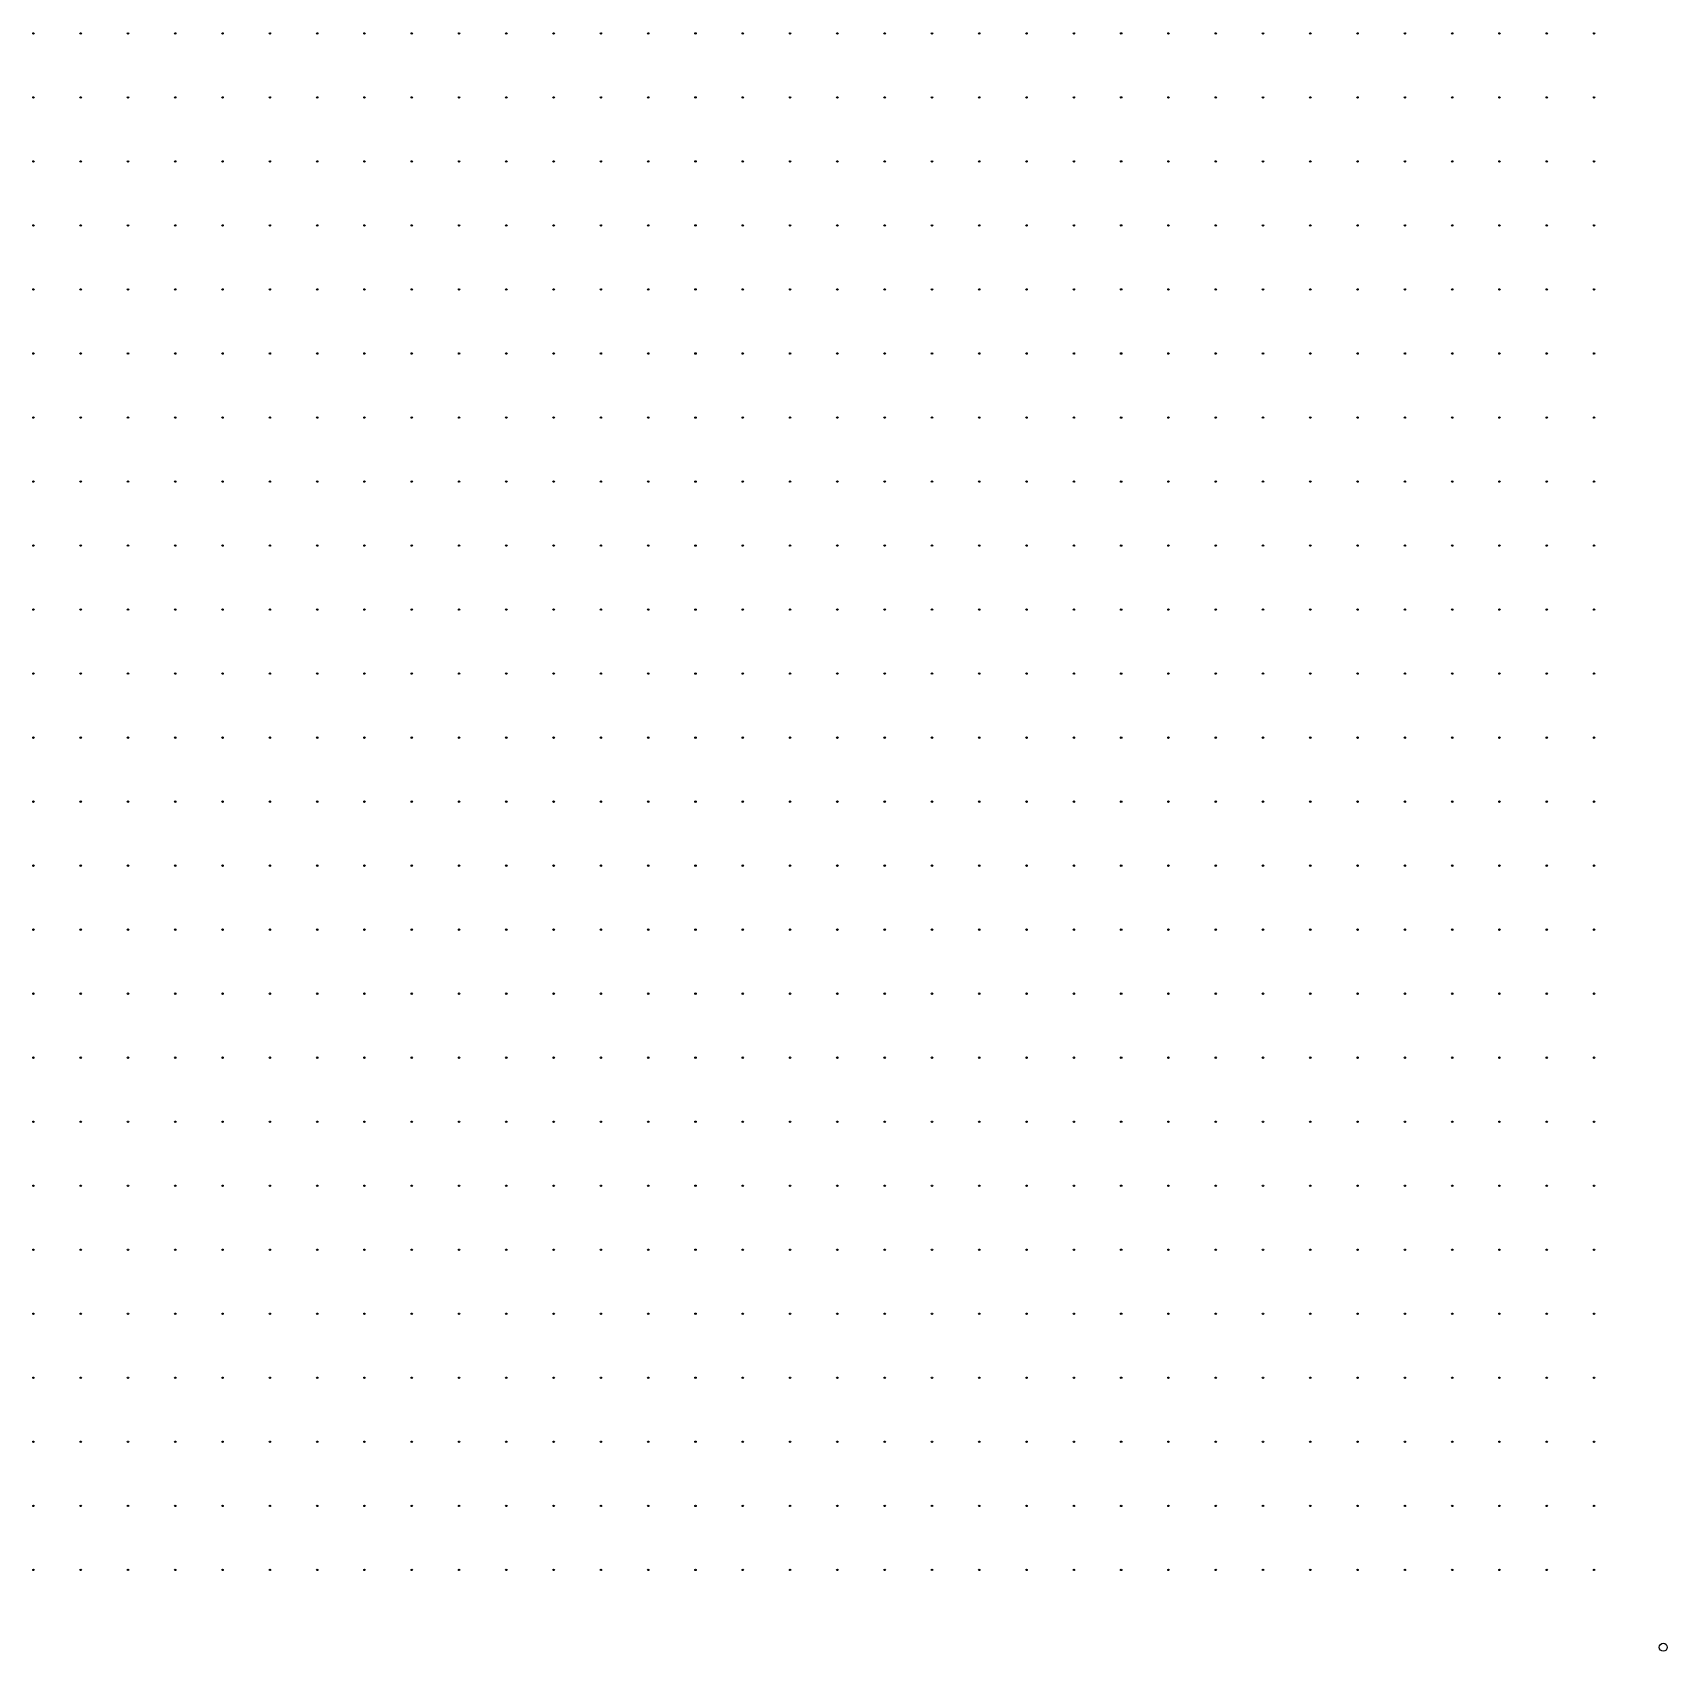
# Model space of a CAD drawing. Extents: x 50 to 173, y 50 to 173.
# Drawn here: x 111.6 to 172.6, y 49.9 to 110.2 of the extents above; entities that cross this region are included whole.
import ezdxf

# ---------------------------------------------------------------- set-up
doc = ezdxf.new("R2010")
doc.units = 0
doc.layers.get('0').update_dxf_attribs({"color": 255, "linetype": 'continuous'})

msp = doc.modelspace()

# ---------------------------------------------------------------- linework, layer by layer
msp.add_circle((172.4, 50), 0.15)
at = {"layer": 'PET'}
for centre in [(111.582, 110.206), (113.347, 110.206), (115.112, 110.206), (116.876, 110.206), (118.641, 110.206), (120.406, 110.206), (122.171, 110.206), (123.935, 110.206), (125.7, 110.206), (127.465, 110.206), (129.229, 110.206), (130.994, 110.206), (132.759, 110.206), (134.524, 110.206), (136.288, 110.206), (138.053, 110.206), (139.818, 110.206), (141.582, 110.206), (143.347, 110.206), (145.112, 110.206), (146.876, 110.206), (148.641, 110.206), (150.406, 110.206), (152.171, 110.206), (153.935, 110.206), (155.7, 110.206), (157.465, 110.206), (159.229, 110.206), (160.994, 110.206), (162.759, 110.206), (164.524, 110.206), (166.288, 110.206), (168.053, 110.206), (169.818, 110.206), (111.582, 107.818), (113.347, 107.818), (115.112, 107.818), (116.876, 107.818), (118.641, 107.818), (120.406, 107.818), (122.171, 107.818), (123.935, 107.818), (125.7, 107.818), (127.465, 107.818), (129.229, 107.818), (130.994, 107.818), (132.759, 107.818), (134.524, 107.818), (136.288, 107.818), (138.053, 107.818), (139.818, 107.818), (141.582, 107.818), (143.347, 107.818), (145.112, 107.818), (146.876, 107.818), (148.641, 107.818), (150.406, 107.818), (152.171, 107.818), (153.935, 107.818), (155.7, 107.818), (157.465, 107.818), (159.229, 107.818), (160.994, 107.818), (162.759, 107.818), (164.524, 107.818), (166.288, 107.818), (168.053, 107.818), (169.818, 107.818), (111.582, 105.429), (113.347, 105.429), (115.112, 105.429), (116.876, 105.429), (118.641, 105.429), (120.406, 105.429), (122.171, 105.429), (123.935, 105.429), (125.7, 105.429), (127.465, 105.429), (129.229, 105.429), (130.994, 105.429), (132.759, 105.429), (134.524, 105.429), (136.288, 105.429), (138.053, 105.429), (139.818, 105.429), (141.582, 105.429), (143.347, 105.429), (145.112, 105.429), (146.876, 105.429), (148.641, 105.429), (150.406, 105.429), (152.171, 105.429), (153.935, 105.429), (155.7, 105.429), (157.465, 105.429), (159.229, 105.429), (160.994, 105.429), (162.759, 105.429), (164.524, 105.429), (166.288, 105.429), (168.053, 105.429), (169.818, 105.429), (111.582, 103.041), (113.347, 103.041), (115.112, 103.041), (116.876, 103.041), (118.641, 103.041), (120.406, 103.041), (122.171, 103.041), (123.935, 103.041), (125.7, 103.041), (127.465, 103.041), (129.229, 103.041), (130.994, 103.041), (132.759, 103.041), (134.524, 103.041), (136.288, 103.041), (138.053, 103.041), (139.818, 103.041), (141.582, 103.041), (143.347, 103.041), (145.112, 103.041), (146.876, 103.041), (148.641, 103.041), (150.406, 103.041), (152.171, 103.041), (153.935, 103.041), (155.7, 103.041), (157.465, 103.041), (159.229, 103.041), (160.994, 103.041), (162.759, 103.041), (164.524, 103.041), (166.288, 103.041), (168.053, 103.041), (169.818, 103.041), (111.582, 100.653), (113.347, 100.653), (115.112, 100.653), (116.876, 100.653), (118.641, 100.653), (120.406, 100.653), (122.171, 100.653), (123.935, 100.653), (125.7, 100.653), (127.465, 100.653), (129.229, 100.653), (130.994, 100.653), (132.759, 100.653), (134.524, 100.653), (136.288, 100.653), (138.053, 100.653), (139.818, 100.653), (141.582, 100.653), (143.347, 100.653), (145.112, 100.653), (146.876, 100.653), (148.641, 100.653), (150.406, 100.653), (152.171, 100.653), (153.935, 100.653), (155.7, 100.653), (157.465, 100.653), (159.229, 100.653), (160.994, 100.653), (162.759, 100.653), (164.524, 100.653), (166.288, 100.653), (168.053, 100.653), (169.818, 100.653), (111.582, 98.265), (113.347, 98.265), (115.112, 98.265), (116.876, 98.265), (118.641, 98.265), (120.406, 98.265), (122.171, 98.265), (123.935, 98.265), (125.7, 98.265), (127.465, 98.265), (129.229, 98.265), (130.994, 98.265), (132.759, 98.265), (134.524, 98.265), (136.288, 98.265), (138.053, 98.265), (139.818, 98.265), (141.582, 98.265), (143.347, 98.265), (145.112, 98.265), (146.876, 98.265), (148.641, 98.265), (150.406, 98.265), (152.171, 98.265), (153.935, 98.265), (155.7, 98.265), (157.465, 98.265), (159.229, 98.265), (160.994, 98.265), (162.759, 98.265), (164.524, 98.265), (166.288, 98.265), (168.053, 98.265), (169.818, 98.265), (111.582, 95.876), (113.347, 95.876), (115.112, 95.876), (116.876, 95.876), (118.641, 95.876), (120.406, 95.876), (122.171, 95.876), (123.935, 95.876), (125.7, 95.876), (127.465, 95.876), (129.229, 95.876), (130.994, 95.876), (132.759, 95.876), (134.524, 95.876), (136.288, 95.876), (138.053, 95.876), (139.818, 95.876), (141.582, 95.876), (143.347, 95.876), (145.112, 95.876), (146.876, 95.876), (148.641, 95.876), (150.406, 95.876), (152.171, 95.876), (153.935, 95.876), (155.7, 95.876), (157.465, 95.876), (159.229, 95.876), (160.994, 95.876), (162.759, 95.876), (164.524, 95.876), (166.288, 95.876), (168.053, 95.876), (169.818, 95.876), (111.582, 93.488), (113.347, 93.488), (115.112, 93.488), (116.876, 93.488), (118.641, 93.488), (120.406, 93.488), (122.171, 93.488), (123.935, 93.488), (125.7, 93.488), (127.465, 93.488), (129.229, 93.488), (130.994, 93.488), (132.759, 93.488), (134.524, 93.488), (136.288, 93.488), (138.053, 93.488), (139.818, 93.488), (141.582, 93.488), (143.347, 93.488), (145.112, 93.488), (146.876, 93.488), (148.641, 93.488), (150.406, 93.488), (152.171, 93.488), (153.935, 93.488), (155.7, 93.488), (157.465, 93.488), (159.229, 93.488), (160.994, 93.488), (162.759, 93.488), (164.524, 93.488), (166.288, 93.488), (168.053, 93.488), (169.818, 93.488), (111.582, 91.1), (113.347, 91.1), (115.112, 91.1), (116.876, 91.1), (118.641, 91.1), (120.406, 91.1), (122.171, 91.1), (123.935, 91.1), (125.7, 91.1), (127.465, 91.1), (129.229, 91.1), (130.994, 91.1), (132.759, 91.1), (134.524, 91.1), (136.288, 91.1), (138.053, 91.1), (139.818, 91.1), (141.582, 91.1), (143.347, 91.1), (145.112, 91.1), (146.876, 91.1), (148.641, 91.1), (150.406, 91.1), (152.171, 91.1), (153.935, 91.1), (155.7, 91.1), (157.465, 91.1), (159.229, 91.1), (160.994, 91.1), (162.759, 91.1), (164.524, 91.1), (166.288, 91.1), (168.053, 91.1), (169.818, 91.1), (111.582, 88.712), (113.347, 88.712), (115.112, 88.712), (116.876, 88.712), (118.641, 88.712), (120.406, 88.712), (122.171, 88.712), (123.935, 88.712), (125.7, 88.712), (127.465, 88.712), (129.229, 88.712), (130.994, 88.712), (132.759, 88.712), (134.524, 88.712), (136.288, 88.712), (138.053, 88.712), (139.818, 88.712), (141.582, 88.712), (143.347, 88.712), (145.112, 88.712), (146.876, 88.712), (148.641, 88.712), (150.406, 88.712), (152.171, 88.712), (153.935, 88.712), (155.7, 88.712), (157.465, 88.712), (159.229, 88.712), (160.994, 88.712), (162.759, 88.712), (164.524, 88.712), (166.288, 88.712), (168.053, 88.712), (169.818, 88.712), (111.582, 86.324), (113.347, 86.324), (115.112, 86.324), (116.876, 86.324), (118.641, 86.324), (120.406, 86.324), (122.171, 86.324), (123.935, 86.324), (125.7, 86.324), (127.465, 86.324), (129.229, 86.324), (130.994, 86.324), (132.759, 86.324), (134.524, 86.324), (136.288, 86.324), (138.053, 86.324), (139.818, 86.324), (141.582, 86.324), (143.347, 86.324), (145.112, 86.324), (146.876, 86.324), (148.641, 86.324), (150.406, 86.324), (152.171, 86.324), (153.935, 86.324), (155.7, 86.324), (157.465, 86.324), (159.229, 86.324), (160.994, 86.324), (162.759, 86.324), (164.524, 86.324), (166.288, 86.324), (168.053, 86.324), (169.818, 86.324), (111.582, 83.935), (113.347, 83.935), (115.112, 83.935), (116.876, 83.935), (118.641, 83.935), (120.406, 83.935), (122.171, 83.935), (123.935, 83.935), (125.7, 83.935), (127.465, 83.935), (129.229, 83.935), (130.994, 83.935), (132.759, 83.935), (134.524, 83.935), (136.288, 83.935), (138.053, 83.935), (139.818, 83.935), (141.582, 83.935), (143.347, 83.935), (145.112, 83.935), (146.876, 83.935), (148.641, 83.935), (150.406, 83.935), (152.171, 83.935), (153.935, 83.935), (155.7, 83.935), (157.465, 83.935), (159.229, 83.935), (160.994, 83.935), (162.759, 83.935), (164.524, 83.935), (166.288, 83.935), (168.053, 83.935), (169.818, 83.935), (111.582, 81.547), (113.347, 81.547), (115.112, 81.547), (116.876, 81.547), (118.641, 81.547), (120.406, 81.547), (122.171, 81.547), (123.935, 81.547), (125.7, 81.547), (127.465, 81.547), (129.229, 81.547), (130.994, 81.547), (132.759, 81.547), (134.524, 81.547), (136.288, 81.547), (138.053, 81.547), (139.818, 81.547), (141.582, 81.547), (143.347, 81.547), (145.112, 81.547), (146.876, 81.547), (148.641, 81.547), (150.406, 81.547), (152.171, 81.547), (153.935, 81.547), (155.7, 81.547), (157.465, 81.547), (159.229, 81.547), (160.994, 81.547), (162.759, 81.547), (164.524, 81.547), (166.288, 81.547), (168.053, 81.547), (169.818, 81.547), (111.582, 79.159), (113.347, 79.159), (115.112, 79.159), (116.876, 79.159), (118.641, 79.159), (120.406, 79.159), (122.171, 79.159), (123.935, 79.159), (125.7, 79.159), (127.465, 79.159), (129.229, 79.159), (130.994, 79.159), (132.759, 79.159), (134.524, 79.159), (136.288, 79.159), (138.053, 79.159), (139.818, 79.159), (141.582, 79.159), (143.347, 79.159), (145.112, 79.159), (146.876, 79.159), (148.641, 79.159), (150.406, 79.159), (152.171, 79.159), (153.935, 79.159), (155.7, 79.159), (157.465, 79.159), (159.229, 79.159), (160.994, 79.159), (162.759, 79.159), (164.524, 79.159), (166.288, 79.159), (168.053, 79.159), (169.818, 79.159), (111.582, 76.771), (113.347, 76.771), (115.112, 76.771), (116.876, 76.771), (118.641, 76.771), (120.406, 76.771), (122.171, 76.771), (123.935, 76.771), (125.7, 76.771), (127.465, 76.771), (129.229, 76.771), (130.994, 76.771), (132.759, 76.771), (134.524, 76.771), (136.288, 76.771), (138.053, 76.771), (139.818, 76.771), (141.582, 76.771), (143.347, 76.771), (145.112, 76.771), (146.876, 76.771), (148.641, 76.771), (150.406, 76.771), (152.171, 76.771), (153.935, 76.771), (155.7, 76.771), (157.465, 76.771), (159.229, 76.771), (160.994, 76.771), (162.759, 76.771), (164.524, 76.771), (166.288, 76.771), (168.053, 76.771), (169.818, 76.771), (111.582, 74.382), (113.347, 74.382), (115.112, 74.382), (116.876, 74.382), (118.641, 74.382), (120.406, 74.382), (122.171, 74.382), (123.935, 74.382), (125.7, 74.382), (127.465, 74.382), (129.229, 74.382), (130.994, 74.382), (132.759, 74.382), (134.524, 74.382), (136.288, 74.382), (138.053, 74.382), (139.818, 74.382), (141.582, 74.382), (143.347, 74.382), (145.112, 74.382), (146.876, 74.382), (148.641, 74.382), (150.406, 74.382), (152.171, 74.382), (153.935, 74.382), (155.7, 74.382), (157.465, 74.382), (159.229, 74.382), (160.994, 74.382), (162.759, 74.382), (164.524, 74.382), (166.288, 74.382), (168.053, 74.382), (169.818, 74.382), (111.582, 71.994), (113.347, 71.994), (115.112, 71.994), (116.876, 71.994), (118.641, 71.994), (120.406, 71.994), (122.171, 71.994), (123.935, 71.994), (125.7, 71.994), (127.465, 71.994), (129.229, 71.994), (130.994, 71.994), (132.759, 71.994), (134.524, 71.994), (136.288, 71.994), (138.053, 71.994), (139.818, 71.994), (141.582, 71.994), (143.347, 71.994), (145.112, 71.994), (146.876, 71.994), (148.641, 71.994), (150.406, 71.994), (152.171, 71.994), (153.935, 71.994), (155.7, 71.994), (157.465, 71.994), (159.229, 71.994), (160.994, 71.994), (162.759, 71.994), (164.524, 71.994), (166.288, 71.994), (168.053, 71.994), (169.818, 71.994), (111.582, 69.606), (113.347, 69.606), (115.112, 69.606), (116.876, 69.606), (118.641, 69.606), (120.406, 69.606), (122.171, 69.606), (123.935, 69.606), (125.7, 69.606), (127.465, 69.606), (129.229, 69.606), (130.994, 69.606), (132.759, 69.606), (134.524, 69.606), (136.288, 69.606), (138.053, 69.606), (139.818, 69.606), (141.582, 69.606), (143.347, 69.606), (145.112, 69.606), (146.876, 69.606), (148.641, 69.606), (150.406, 69.606), (152.171, 69.606), (153.935, 69.606), (155.7, 69.606), (157.465, 69.606), (159.229, 69.606), (160.994, 69.606), (162.759, 69.606), (164.524, 69.606), (166.288, 69.606), (168.053, 69.606), (169.818, 69.606), (111.582, 67.218), (113.347, 67.218), (115.112, 67.218), (116.876, 67.218), (118.641, 67.218), (120.406, 67.218), (122.171, 67.218), (123.935, 67.218), (125.7, 67.218), (127.465, 67.218), (129.229, 67.218), (130.994, 67.218), (132.759, 67.218), (134.524, 67.218), (136.288, 67.218), (138.053, 67.218), (139.818, 67.218), (141.582, 67.218), (143.347, 67.218), (145.112, 67.218), (146.876, 67.218), (148.641, 67.218), (150.406, 67.218), (152.171, 67.218), (153.935, 67.218), (155.7, 67.218), (157.465, 67.218), (159.229, 67.218), (160.994, 67.218), (162.759, 67.218), (164.524, 67.218), (166.288, 67.218), (168.053, 67.218), (169.818, 67.218), (111.582, 64.829), (113.347, 64.829), (115.112, 64.829), (116.876, 64.829), (118.641, 64.829), (120.406, 64.829), (122.171, 64.829), (123.935, 64.829), (125.7, 64.829), (127.465, 64.829), (129.229, 64.829), (130.994, 64.829), (132.759, 64.829), (134.524, 64.829), (136.288, 64.829), (138.053, 64.829), (139.818, 64.829), (141.582, 64.829), (143.347, 64.829), (145.112, 64.829), (146.876, 64.829), (148.641, 64.829), (150.406, 64.829), (152.171, 64.829), (153.935, 64.829), (155.7, 64.829), (157.465, 64.829), (159.229, 64.829), (160.994, 64.829), (162.759, 64.829), (164.524, 64.829), (166.288, 64.829), (168.053, 64.829), (169.818, 64.829), (111.582, 62.441), (113.347, 62.441), (115.112, 62.441), (116.876, 62.441), (118.641, 62.441), (120.406, 62.441), (122.171, 62.441), (123.935, 62.441), (125.7, 62.441), (127.465, 62.441), (129.229, 62.441), (130.994, 62.441), (132.759, 62.441), (134.524, 62.441), (136.288, 62.441), (138.053, 62.441), (139.818, 62.441), (141.582, 62.441), (143.347, 62.441), (145.112, 62.441), (146.876, 62.441), (148.641, 62.441), (150.406, 62.441), (152.171, 62.441), (153.935, 62.441), (155.7, 62.441), (157.465, 62.441), (159.229, 62.441), (160.994, 62.441), (162.759, 62.441), (164.524, 62.441), (166.288, 62.441), (168.053, 62.441), (169.818, 62.441), (111.582, 60.053), (113.347, 60.053), (115.112, 60.053), (116.876, 60.053), (118.641, 60.053), (120.406, 60.053), (122.171, 60.053), (123.935, 60.053), (125.7, 60.053), (127.465, 60.053), (129.229, 60.053), (130.994, 60.053), (132.759, 60.053), (134.524, 60.053), (136.288, 60.053), (138.053, 60.053), (139.818, 60.053), (141.582, 60.053), (143.347, 60.053), (145.112, 60.053), (146.876, 60.053), (148.641, 60.053), (150.406, 60.053), (152.171, 60.053), (153.935, 60.053), (155.7, 60.053), (157.465, 60.053), (159.229, 60.053), (160.994, 60.053), (162.759, 60.053), (164.524, 60.053), (166.288, 60.053), (168.053, 60.053), (169.818, 60.053), (111.582, 57.665), (113.347, 57.665), (115.112, 57.665), (116.876, 57.665), (118.641, 57.665), (120.406, 57.665), (122.171, 57.665), (123.935, 57.665), (125.7, 57.665), (127.465, 57.665), (129.229, 57.665), (130.994, 57.665), (132.759, 57.665), (134.524, 57.665), (136.288, 57.665), (138.053, 57.665), (139.818, 57.665), (141.582, 57.665), (143.347, 57.665), (145.112, 57.665), (146.876, 57.665), (148.641, 57.665), (150.406, 57.665), (152.171, 57.665), (153.935, 57.665), (155.7, 57.665), (157.465, 57.665), (159.229, 57.665), (160.994, 57.665), (162.759, 57.665), (164.524, 57.665), (166.288, 57.665), (168.053, 57.665), (169.818, 57.665), (111.582, 55.276), (113.347, 55.276), (115.112, 55.276), (116.876, 55.276), (118.641, 55.276), (120.406, 55.276), (122.171, 55.276), (123.935, 55.276), (125.7, 55.276), (127.465, 55.276), (129.229, 55.276), (130.994, 55.276), (132.759, 55.276), (134.524, 55.276), (136.288, 55.276), (138.053, 55.276), (139.818, 55.276), (141.582, 55.276), (143.347, 55.276), (145.112, 55.276), (146.876, 55.276), (148.641, 55.276), (150.406, 55.276), (152.171, 55.276), (153.935, 55.276), (155.7, 55.276), (157.465, 55.276), (159.229, 55.276), (160.994, 55.276), (162.759, 55.276), (164.524, 55.276), (166.288, 55.276), (168.053, 55.276), (169.818, 55.276), (111.582, 52.888), (113.347, 52.888), (115.112, 52.888), (116.876, 52.888), (118.641, 52.888), (120.406, 52.888), (122.171, 52.888), (123.935, 52.888), (125.7, 52.888), (127.465, 52.888), (129.229, 52.888), (130.994, 52.888), (132.759, 52.888), (134.524, 52.888), (136.288, 52.888), (138.053, 52.888), (139.818, 52.888), (141.582, 52.888), (143.347, 52.888), (145.112, 52.888), (146.876, 52.888), (148.641, 52.888), (150.406, 52.888), (152.171, 52.888), (153.935, 52.888), (155.7, 52.888), (157.465, 52.888), (159.229, 52.888), (160.994, 52.888), (162.759, 52.888), (164.524, 52.888), (166.288, 52.888), (168.053, 52.888), (169.818, 52.888)]:
    msp.add_circle(centre, 0.005, dxfattribs=at)
at = {"layer": 'V4'}
for centre in [(111.582, 110.206), (113.347, 110.206), (115.112, 110.206), (116.876, 110.206), (118.641, 110.206), (120.406, 110.206), (122.171, 110.206), (123.935, 110.206), (125.7, 110.206), (127.465, 110.206), (129.229, 110.206), (130.994, 110.206), (132.759, 110.206), (134.524, 110.206), (136.288, 110.206), (138.053, 110.206), (139.818, 110.206), (141.582, 110.206), (143.347, 110.206), (145.112, 110.206), (146.876, 110.206), (148.641, 110.206), (150.406, 110.206), (152.171, 110.206), (153.935, 110.206), (155.7, 110.206), (157.465, 110.206), (159.229, 110.206), (160.994, 110.206), (162.759, 110.206), (164.524, 110.206), (166.288, 110.206), (168.053, 110.206), (169.818, 110.206), (111.582, 107.818), (113.347, 107.818), (115.112, 107.818), (116.876, 107.818), (118.641, 107.818), (120.406, 107.818), (122.171, 107.818), (123.935, 107.818), (125.7, 107.818), (127.465, 107.818), (129.229, 107.818), (130.994, 107.818), (132.759, 107.818), (134.524, 107.818), (136.288, 107.818), (138.053, 107.818), (139.818, 107.818), (141.582, 107.818), (143.347, 107.818), (145.112, 107.818), (146.876, 107.818), (148.641, 107.818), (150.406, 107.818), (152.171, 107.818), (153.935, 107.818), (155.7, 107.818), (157.465, 107.818), (159.229, 107.818), (160.994, 107.818), (162.759, 107.818), (164.524, 107.818), (166.288, 107.818), (168.053, 107.818), (169.818, 107.818), (111.582, 105.429), (113.347, 105.429), (115.112, 105.429), (116.876, 105.429), (118.641, 105.429), (120.406, 105.429), (122.171, 105.429), (123.935, 105.429), (125.7, 105.429), (127.465, 105.429), (129.229, 105.429), (130.994, 105.429), (132.759, 105.429), (134.524, 105.429), (136.288, 105.429), (138.053, 105.429), (139.818, 105.429), (141.582, 105.429), (143.347, 105.429), (145.112, 105.429), (146.876, 105.429), (148.641, 105.429), (150.406, 105.429), (152.171, 105.429), (153.935, 105.429), (155.7, 105.429), (157.465, 105.429), (159.229, 105.429), (160.994, 105.429), (162.759, 105.429), (164.524, 105.429), (166.288, 105.429), (168.053, 105.429), (169.818, 105.429), (111.582, 103.041), (113.347, 103.041), (115.112, 103.041), (116.876, 103.041), (118.641, 103.041), (120.406, 103.041), (122.171, 103.041), (123.935, 103.041), (125.7, 103.041), (127.465, 103.041), (129.229, 103.041), (130.994, 103.041), (132.759, 103.041), (134.524, 103.041), (136.288, 103.041), (138.053, 103.041), (139.818, 103.041), (141.582, 103.041), (143.347, 103.041), (145.112, 103.041), (146.876, 103.041), (148.641, 103.041), (150.406, 103.041), (152.171, 103.041), (153.935, 103.041), (155.7, 103.041), (157.465, 103.041), (159.229, 103.041), (160.994, 103.041), (162.759, 103.041), (164.524, 103.041), (166.288, 103.041), (168.053, 103.041), (169.818, 103.041), (111.582, 100.653), (113.347, 100.653), (115.112, 100.653), (116.876, 100.653), (118.641, 100.653), (120.406, 100.653), (122.171, 100.653), (123.935, 100.653), (125.7, 100.653), (127.465, 100.653), (129.229, 100.653), (130.994, 100.653), (132.759, 100.653), (134.524, 100.653), (136.288, 100.653), (138.053, 100.653), (139.818, 100.653), (141.582, 100.653), (143.347, 100.653), (145.112, 100.653), (146.876, 100.653), (148.641, 100.653), (150.406, 100.653), (152.171, 100.653), (153.935, 100.653), (155.7, 100.653), (157.465, 100.653), (159.229, 100.653), (160.994, 100.653), (162.759, 100.653), (164.524, 100.653), (166.288, 100.653), (168.053, 100.653), (169.818, 100.653), (111.582, 98.265), (113.347, 98.265), (115.112, 98.265), (116.876, 98.265), (118.641, 98.265), (120.406, 98.265), (122.171, 98.265), (123.935, 98.265), (125.7, 98.265), (127.465, 98.265), (129.229, 98.265), (130.994, 98.265), (132.759, 98.265), (134.524, 98.265), (136.288, 98.265), (138.053, 98.265), (139.818, 98.265), (141.582, 98.265), (143.347, 98.265), (145.112, 98.265), (146.876, 98.265), (148.641, 98.265), (150.406, 98.265), (152.171, 98.265), (153.935, 98.265), (155.7, 98.265), (157.465, 98.265), (159.229, 98.265), (160.994, 98.265), (162.759, 98.265), (164.524, 98.265), (166.288, 98.265), (168.053, 98.265), (169.818, 98.265), (111.582, 95.876), (113.347, 95.876), (115.112, 95.876), (116.876, 95.876), (118.641, 95.876), (120.406, 95.876), (122.171, 95.876), (123.935, 95.876), (125.7, 95.876), (127.465, 95.876), (129.229, 95.876), (130.994, 95.876), (132.759, 95.876), (134.524, 95.876), (136.288, 95.876), (138.053, 95.876), (139.818, 95.876), (141.582, 95.876), (143.347, 95.876), (145.112, 95.876), (146.876, 95.876), (148.641, 95.876), (150.406, 95.876), (152.171, 95.876), (153.935, 95.876), (155.7, 95.876), (157.465, 95.876), (159.229, 95.876), (160.994, 95.876), (162.759, 95.876), (164.524, 95.876), (166.288, 95.876), (168.053, 95.876), (169.818, 95.876), (111.582, 93.488), (113.347, 93.488), (115.112, 93.488), (116.876, 93.488), (118.641, 93.488), (120.406, 93.488), (122.171, 93.488), (123.935, 93.488), (125.7, 93.488), (127.465, 93.488), (129.229, 93.488), (130.994, 93.488), (132.759, 93.488), (134.524, 93.488), (136.288, 93.488), (138.053, 93.488), (139.818, 93.488), (141.582, 93.488), (143.347, 93.488), (145.112, 93.488), (146.876, 93.488), (148.641, 93.488), (150.406, 93.488), (152.171, 93.488), (153.935, 93.488), (155.7, 93.488), (157.465, 93.488), (159.229, 93.488), (160.994, 93.488), (162.759, 93.488), (164.524, 93.488), (166.288, 93.488), (168.053, 93.488), (169.818, 93.488), (111.582, 91.1), (113.347, 91.1), (115.112, 91.1), (116.876, 91.1), (118.641, 91.1), (120.406, 91.1), (122.171, 91.1), (123.935, 91.1), (125.7, 91.1), (127.465, 91.1), (129.229, 91.1), (130.994, 91.1), (132.759, 91.1), (134.524, 91.1), (136.288, 91.1), (138.053, 91.1), (139.818, 91.1), (141.582, 91.1), (143.347, 91.1), (145.112, 91.1), (146.876, 91.1), (148.641, 91.1), (150.406, 91.1), (152.171, 91.1), (153.935, 91.1), (155.7, 91.1), (157.465, 91.1), (159.229, 91.1), (160.994, 91.1), (162.759, 91.1), (164.524, 91.1), (166.288, 91.1), (168.053, 91.1), (169.818, 91.1), (111.582, 88.712), (113.347, 88.712), (115.112, 88.712), (116.876, 88.712), (118.641, 88.712), (120.406, 88.712), (122.171, 88.712), (123.935, 88.712), (125.7, 88.712), (127.465, 88.712), (129.229, 88.712), (130.994, 88.712), (132.759, 88.712), (134.524, 88.712), (136.288, 88.712), (138.053, 88.712), (139.818, 88.712), (141.582, 88.712), (143.347, 88.712), (145.112, 88.712), (146.876, 88.712), (148.641, 88.712), (150.406, 88.712), (152.171, 88.712), (153.935, 88.712), (155.7, 88.712), (157.465, 88.712), (159.229, 88.712), (160.994, 88.712), (162.759, 88.712), (164.524, 88.712), (166.288, 88.712), (168.053, 88.712), (169.818, 88.712), (111.582, 86.324), (113.347, 86.324), (115.112, 86.324), (116.876, 86.324), (118.641, 86.324), (120.406, 86.324), (122.171, 86.324), (123.935, 86.324), (125.7, 86.324), (127.465, 86.324), (129.229, 86.324), (130.994, 86.324), (132.759, 86.324), (134.524, 86.324), (136.288, 86.324), (138.053, 86.324), (139.818, 86.324), (141.582, 86.324), (143.347, 86.324), (145.112, 86.324), (146.876, 86.324), (148.641, 86.324), (150.406, 86.324), (152.171, 86.324), (153.935, 86.324), (155.7, 86.324), (157.465, 86.324), (159.229, 86.324), (160.994, 86.324), (162.759, 86.324), (164.524, 86.324), (166.288, 86.324), (168.053, 86.324), (169.818, 86.324), (111.582, 83.935), (113.347, 83.935), (115.112, 83.935), (116.876, 83.935), (118.641, 83.935), (120.406, 83.935), (122.171, 83.935), (123.935, 83.935), (125.7, 83.935), (127.465, 83.935), (129.229, 83.935), (130.994, 83.935), (132.759, 83.935), (134.524, 83.935), (136.288, 83.935), (138.053, 83.935), (139.818, 83.935), (141.582, 83.935), (143.347, 83.935), (145.112, 83.935), (146.876, 83.935), (148.641, 83.935), (150.406, 83.935), (152.171, 83.935), (153.935, 83.935), (155.7, 83.935), (157.465, 83.935), (159.229, 83.935), (160.994, 83.935), (162.759, 83.935), (164.524, 83.935), (166.288, 83.935), (168.053, 83.935), (169.818, 83.935), (111.582, 81.547), (113.347, 81.547), (115.112, 81.547), (116.876, 81.547), (118.641, 81.547), (120.406, 81.547), (122.171, 81.547), (123.935, 81.547), (125.7, 81.547), (127.465, 81.547), (129.229, 81.547), (130.994, 81.547), (132.759, 81.547), (134.524, 81.547), (136.288, 81.547), (138.053, 81.547), (139.818, 81.547), (141.582, 81.547), (143.347, 81.547), (145.112, 81.547), (146.876, 81.547), (148.641, 81.547), (150.406, 81.547), (152.171, 81.547), (153.935, 81.547), (155.7, 81.547), (157.465, 81.547), (159.229, 81.547), (160.994, 81.547), (162.759, 81.547), (164.524, 81.547), (166.288, 81.547), (168.053, 81.547), (169.818, 81.547), (111.582, 79.159), (113.347, 79.159), (115.112, 79.159), (116.876, 79.159), (118.641, 79.159), (120.406, 79.159), (122.171, 79.159), (123.935, 79.159), (125.7, 79.159), (127.465, 79.159), (129.229, 79.159), (130.994, 79.159), (132.759, 79.159), (134.524, 79.159), (136.288, 79.159), (138.053, 79.159), (139.818, 79.159), (141.582, 79.159), (143.347, 79.159), (145.112, 79.159), (146.876, 79.159), (148.641, 79.159), (150.406, 79.159), (152.171, 79.159), (153.935, 79.159), (155.7, 79.159), (157.465, 79.159), (159.229, 79.159), (160.994, 79.159), (162.759, 79.159), (164.524, 79.159), (166.288, 79.159), (168.053, 79.159), (169.818, 79.159), (111.582, 76.771), (113.347, 76.771), (115.112, 76.771), (116.876, 76.771), (118.641, 76.771), (120.406, 76.771), (122.171, 76.771), (123.935, 76.771), (125.7, 76.771), (127.465, 76.771), (129.229, 76.771), (130.994, 76.771), (132.759, 76.771), (134.524, 76.771), (136.288, 76.771), (138.053, 76.771), (139.818, 76.771), (141.582, 76.771), (143.347, 76.771), (145.112, 76.771), (146.876, 76.771), (148.641, 76.771), (150.406, 76.771), (152.171, 76.771), (153.935, 76.771), (155.7, 76.771), (157.465, 76.771), (159.229, 76.771), (160.994, 76.771), (162.759, 76.771), (164.524, 76.771), (166.288, 76.771), (168.053, 76.771), (169.818, 76.771), (111.582, 74.382), (113.347, 74.382), (115.112, 74.382), (116.876, 74.382), (118.641, 74.382), (120.406, 74.382), (122.171, 74.382), (123.935, 74.382), (125.7, 74.382), (127.465, 74.382), (129.229, 74.382), (130.994, 74.382), (132.759, 74.382), (134.524, 74.382), (136.288, 74.382), (138.053, 74.382), (139.818, 74.382), (141.582, 74.382), (143.347, 74.382), (145.112, 74.382), (146.876, 74.382), (148.641, 74.382), (150.406, 74.382), (152.171, 74.382), (153.935, 74.382), (155.7, 74.382), (157.465, 74.382), (159.229, 74.382), (160.994, 74.382), (162.759, 74.382), (164.524, 74.382), (166.288, 74.382), (168.053, 74.382), (169.818, 74.382), (111.582, 71.994), (113.347, 71.994), (115.112, 71.994), (116.876, 71.994), (118.641, 71.994), (120.406, 71.994), (122.171, 71.994), (123.935, 71.994), (125.7, 71.994), (127.465, 71.994), (129.229, 71.994), (130.994, 71.994), (132.759, 71.994), (134.524, 71.994), (136.288, 71.994), (138.053, 71.994), (139.818, 71.994), (141.582, 71.994), (143.347, 71.994), (145.112, 71.994), (146.876, 71.994), (148.641, 71.994), (150.406, 71.994), (152.171, 71.994), (153.935, 71.994), (155.7, 71.994), (157.465, 71.994), (159.229, 71.994), (160.994, 71.994), (162.759, 71.994), (164.524, 71.994), (166.288, 71.994), (168.053, 71.994), (169.818, 71.994), (111.582, 69.606), (113.347, 69.606), (115.112, 69.606), (116.876, 69.606), (118.641, 69.606), (120.406, 69.606), (122.171, 69.606), (123.935, 69.606), (125.7, 69.606), (127.465, 69.606), (129.229, 69.606), (130.994, 69.606), (132.759, 69.606), (134.524, 69.606), (136.288, 69.606), (138.053, 69.606), (139.818, 69.606), (141.582, 69.606), (143.347, 69.606), (145.112, 69.606), (146.876, 69.606), (148.641, 69.606), (150.406, 69.606), (152.171, 69.606), (153.935, 69.606), (155.7, 69.606), (157.465, 69.606), (159.229, 69.606), (160.994, 69.606), (162.759, 69.606), (164.524, 69.606), (166.288, 69.606), (168.053, 69.606), (169.818, 69.606), (111.582, 67.218), (113.347, 67.218), (115.112, 67.218), (116.876, 67.218), (118.641, 67.218), (120.406, 67.218), (122.171, 67.218), (123.935, 67.218), (125.7, 67.218), (127.465, 67.218), (129.229, 67.218), (130.994, 67.218), (132.759, 67.218), (134.524, 67.218), (136.288, 67.218), (138.053, 67.218), (139.818, 67.218), (141.582, 67.218), (143.347, 67.218), (145.112, 67.218), (146.876, 67.218), (148.641, 67.218), (150.406, 67.218), (152.171, 67.218), (153.935, 67.218), (155.7, 67.218), (157.465, 67.218), (159.229, 67.218), (160.994, 67.218), (162.759, 67.218), (164.524, 67.218), (166.288, 67.218), (168.053, 67.218), (169.818, 67.218), (111.582, 64.829), (113.347, 64.829), (115.112, 64.829), (116.876, 64.829), (118.641, 64.829), (120.406, 64.829), (122.171, 64.829), (123.935, 64.829), (125.7, 64.829), (127.465, 64.829), (129.229, 64.829), (130.994, 64.829), (132.759, 64.829), (134.524, 64.829), (136.288, 64.829), (138.053, 64.829), (139.818, 64.829), (141.582, 64.829), (143.347, 64.829), (145.112, 64.829), (146.876, 64.829), (148.641, 64.829), (150.406, 64.829), (152.171, 64.829), (153.935, 64.829), (155.7, 64.829), (157.465, 64.829), (159.229, 64.829), (160.994, 64.829), (162.759, 64.829), (164.524, 64.829), (166.288, 64.829), (168.053, 64.829), (169.818, 64.829), (111.582, 62.441), (113.347, 62.441), (115.112, 62.441), (116.876, 62.441), (118.641, 62.441), (120.406, 62.441), (122.171, 62.441), (123.935, 62.441), (125.7, 62.441), (127.465, 62.441), (129.229, 62.441), (130.994, 62.441), (132.759, 62.441), (134.524, 62.441), (136.288, 62.441), (138.053, 62.441), (139.818, 62.441), (141.582, 62.441), (143.347, 62.441), (145.112, 62.441), (146.876, 62.441), (148.641, 62.441), (150.406, 62.441), (152.171, 62.441), (153.935, 62.441), (155.7, 62.441), (157.465, 62.441), (159.229, 62.441), (160.994, 62.441), (162.759, 62.441), (164.524, 62.441), (166.288, 62.441), (168.053, 62.441), (169.818, 62.441), (111.582, 60.053), (113.347, 60.053), (115.112, 60.053), (116.876, 60.053), (118.641, 60.053), (120.406, 60.053), (122.171, 60.053), (123.935, 60.053), (125.7, 60.053), (127.465, 60.053), (129.229, 60.053), (130.994, 60.053), (132.759, 60.053), (134.524, 60.053), (136.288, 60.053), (138.053, 60.053), (139.818, 60.053), (141.582, 60.053), (143.347, 60.053), (145.112, 60.053), (146.876, 60.053), (148.641, 60.053), (150.406, 60.053), (152.171, 60.053), (153.935, 60.053), (155.7, 60.053), (157.465, 60.053), (159.229, 60.053), (160.994, 60.053), (162.759, 60.053), (164.524, 60.053), (166.288, 60.053), (168.053, 60.053), (169.818, 60.053), (111.582, 57.665), (113.347, 57.665), (115.112, 57.665), (116.876, 57.665), (118.641, 57.665), (120.406, 57.665), (122.171, 57.665), (123.935, 57.665), (125.7, 57.665), (127.465, 57.665), (129.229, 57.665), (130.994, 57.665), (132.759, 57.665), (134.524, 57.665), (136.288, 57.665), (138.053, 57.665), (139.818, 57.665), (141.582, 57.665), (143.347, 57.665), (145.112, 57.665), (146.876, 57.665), (148.641, 57.665), (150.406, 57.665), (152.171, 57.665), (153.935, 57.665), (155.7, 57.665), (157.465, 57.665), (159.229, 57.665), (160.994, 57.665), (162.759, 57.665), (164.524, 57.665), (166.288, 57.665), (168.053, 57.665), (169.818, 57.665), (111.582, 55.276), (113.347, 55.276), (115.112, 55.276), (116.876, 55.276), (118.641, 55.276), (120.406, 55.276), (122.171, 55.276), (123.935, 55.276), (125.7, 55.276), (127.465, 55.276), (129.229, 55.276), (130.994, 55.276), (132.759, 55.276), (134.524, 55.276), (136.288, 55.276), (138.053, 55.276), (139.818, 55.276), (141.582, 55.276), (143.347, 55.276), (145.112, 55.276), (146.876, 55.276), (148.641, 55.276), (150.406, 55.276), (152.171, 55.276), (153.935, 55.276), (155.7, 55.276), (157.465, 55.276), (159.229, 55.276), (160.994, 55.276), (162.759, 55.276), (164.524, 55.276), (166.288, 55.276), (168.053, 55.276), (169.818, 55.276), (111.582, 52.888), (113.347, 52.888), (115.112, 52.888), (116.876, 52.888), (118.641, 52.888), (120.406, 52.888), (122.171, 52.888), (123.935, 52.888), (125.7, 52.888), (127.465, 52.888), (129.229, 52.888), (130.994, 52.888), (132.759, 52.888), (134.524, 52.888), (136.288, 52.888), (138.053, 52.888), (139.818, 52.888), (141.582, 52.888), (143.347, 52.888), (145.112, 52.888), (146.876, 52.888), (148.641, 52.888), (150.406, 52.888), (152.171, 52.888), (153.935, 52.888), (155.7, 52.888), (157.465, 52.888), (159.229, 52.888), (160.994, 52.888), (162.759, 52.888), (164.524, 52.888), (166.288, 52.888), (168.053, 52.888), (169.818, 52.888)]:
    msp.add_circle(centre, 0.0267, dxfattribs=at)

doc.saveas('drawing.dxf')
